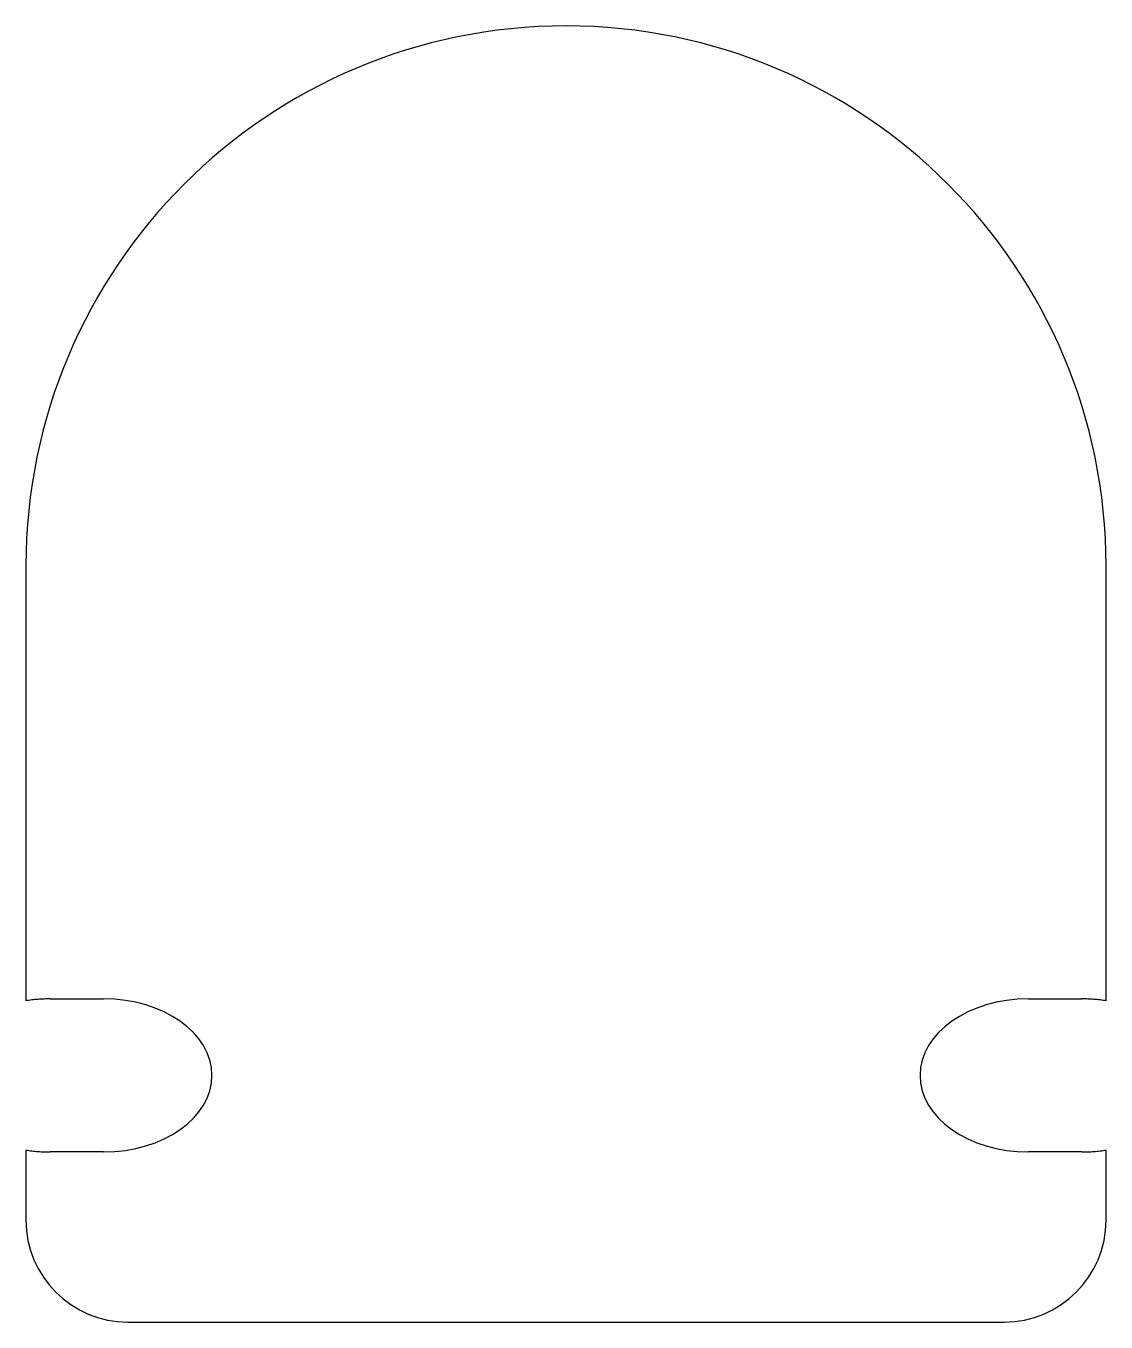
# Model space of a CAD drawing. Extents: x 42.3 to 74.1, y 21.2 to 59.3.
import ezdxf

# ---------------------------------------------------------------- set-up
doc = ezdxf.new("R2010")
doc.units = 0
doc.layers.get('0').update_dxf_attribs({"linetype": 'CONTINUOUS'})

msp = doc.modelspace()

# ---------------------------------------------------------------- linework, layer by layer
at = {"color": 7}
for points in [[(42.333321, 43.391486), (42.333321, 30.608953)], [(74.083313, 30.608953), (74.083313, 43.391486)], [(43.048321, 30.666492), (43.003209, 30.666267), (42.958124, 30.665474), (42.913071, 30.664415), (42.868055, 30.662828), (42.823086, 30.660711), (42.778168, 30.65833), (42.733308, 30.655393), (42.688514, 30.652006), (42.643791, 30.64817), (42.599148, 30.64391), (42.55459, 30.639174), (42.510124, 30.634015), (42.465759, 30.628405), (42.421499, 30.622347), (42.377351, 30.615838), (42.333321, 30.608879)], [(43.048321, 30.666492), (43.146447, 30.666492), (43.24457, 30.666492), (43.342696, 30.666492), (43.440822, 30.666492), (43.538945, 30.666492), (43.637071, 30.666492), (43.735195, 30.666492), (43.833321, 30.666492), (43.931447, 30.666492), (44.02957, 30.666492), (44.127696, 30.666492), (44.225819, 30.666492), (44.323945, 30.666492), (44.422071, 30.666492), (44.520195, 30.666492), (44.618321, 30.666492)], [(44.618321, 26.166492), (44.94366, 26.178107), (45.259602, 26.212204), (45.564545, 26.267647), (45.85689, 26.343308), (46.135042, 26.438055), (46.397397, 26.550757), (46.642356, 26.680283), (46.868321, 26.825503), (47.07369, 26.985282), (47.256869, 27.158497), (47.416252, 27.344009), (47.550245, 27.54069), (47.657245, 27.747411), (47.735654, 27.963039), (47.783872, 28.186442), (47.800302, 28.416492), (47.783872, 28.646542), (47.735654, 28.869945), (47.657245, 29.085573), (47.550245, 29.292294), (47.416252, 29.488975), (47.256869, 29.674488), (47.07369, 29.847702), (46.868321, 30.007481), (46.642356, 30.152701), (46.397397, 30.282227), (46.135042, 30.394929), (45.85689, 30.489677), (45.564545, 30.565337), (45.259602, 30.62078), (44.94366, 30.654877), (44.618321, 30.666492)], [(71.798313, 30.666492), (71.472974, 30.654877), (71.157032, 30.62078), (70.852089, 30.565337), (70.559744, 30.489677), (70.281592, 30.394929), (70.019237, 30.282227), (69.774278, 30.152701), (69.548313, 30.007481), (69.342944, 29.847702), (69.159765, 29.674488), (69.000382, 29.488975), (68.866389, 29.292294), (68.759389, 29.085573), (68.68098, 28.869945), (68.632762, 28.646542), (68.616332, 28.416492), (68.632762, 28.186442), (68.68098, 27.963039), (68.759389, 27.747411), (68.866389, 27.54069), (69.000382, 27.344009), (69.159765, 27.158497), (69.342944, 26.985282), (69.548313, 26.825503), (69.774278, 26.680283), (70.019237, 26.550757), (70.281592, 26.438055), (70.559744, 26.343308), (70.852089, 26.267647), (71.157032, 26.212204), (71.472974, 26.178107), (71.798313, 26.166492)], [(71.798313, 30.666492), (71.896439, 30.666492), (71.994563, 30.666492), (72.092689, 30.666492), (72.190812, 30.666492), (72.288938, 30.666492), (72.387064, 30.666492), (72.485187, 30.666492), (72.583313, 30.666492), (72.681439, 30.666492), (72.779563, 30.666492), (72.877689, 30.666492), (72.975815, 30.666492), (73.073938, 30.666492), (73.172064, 30.666492), (73.270187, 30.666492), (73.368313, 30.666492)], [(74.083313, 30.608953), (74.039283, 30.615912), (73.995135, 30.622421), (73.950875, 30.62848), (73.90651, 30.634089), (73.862044, 30.639248), (73.817486, 30.643984), (73.772843, 30.648244), (73.72812, 30.65208), (73.683326, 30.655467), (73.638466, 30.658404), (73.593548, 30.660785), (73.548579, 30.662902), (73.503563, 30.664489), (73.45851, 30.665548), (73.413425, 30.666341), (73.368313, 30.666566)], [(42.333321, 26.224031), (42.377351, 26.217072), (42.421499, 26.210564), (42.465759, 26.204505), (42.510124, 26.198895), (42.55459, 26.193736), (42.599148, 26.189026), (42.643791, 26.18474), (42.688514, 26.180904), (42.733308, 26.177517), (42.778168, 26.17458), (42.823086, 26.172199), (42.868055, 26.170082), (42.913071, 26.168495), (42.958124, 26.167436), (43.003209, 26.166643), (43.048321, 26.166418)], [(42.333321, 26.224031), (42.333321, 24.166494)], [(44.618321, 26.166492), (44.520195, 26.166492), (44.422071, 26.166492), (44.323945, 26.166492), (44.225819, 26.166492), (44.127696, 26.166492), (44.02957, 26.166492), (43.931447, 26.166492), (43.833321, 26.166492), (43.735195, 26.166492), (43.637071, 26.166492), (43.538945, 26.166492), (43.440822, 26.166492), (43.342696, 26.166492), (43.24457, 26.166492), (43.146447, 26.166492), (43.048321, 26.166492)], [(73.368313, 26.166492), (73.270187, 26.166492), (73.172064, 26.166492), (73.073938, 26.166492), (72.975815, 26.166492), (72.877689, 26.166492), (72.779563, 26.166492), (72.681439, 26.166492), (72.583313, 26.166492), (72.485187, 26.166492), (72.387064, 26.166492), (72.288938, 26.166492), (72.190812, 26.166492), (72.092689, 26.166492), (71.994563, 26.166492), (71.896439, 26.166492), (71.798313, 26.166492)], [(73.368313, 26.166492), (73.413425, 26.166717), (73.45851, 26.167511), (73.503563, 26.168569), (73.548579, 26.170156), (73.593548, 26.172273), (73.638466, 26.174654), (73.683326, 26.177591), (73.72812, 26.180978), (73.772843, 26.184814), (73.817486, 26.189101), (73.862044, 26.19381), (73.90651, 26.19897), (73.950875, 26.204579), (73.995135, 26.210638), (74.039283, 26.217146), (74.083313, 26.224105)], [(74.083313, 24.166494), (74.083313, 26.224031)], [(45.33332, 21.166493), (71.083314, 21.166493)]]:
    msp.add_lwpolyline(points, dxfattribs=at)
for points in [[(58.208317, 59.266487), (49.4408, 59.266487), (42.333321, 52.159014), (42.333321, 43.391486)], [(74.083313, 43.391486), (74.083313, 52.159014), (66.975834, 59.266487), (58.208317, 59.266487)], [(42.333321, 24.166494), (42.333321, 22.509639), (43.676465, 21.166493), (45.33332, 21.166493)], [(71.083314, 21.166493), (72.740169, 21.166493), (74.083313, 22.509639), (74.083313, 24.166494)]]:
    msp.add_open_spline(points, degree=3, dxfattribs=at)

doc.saveas('drawing.dxf')
